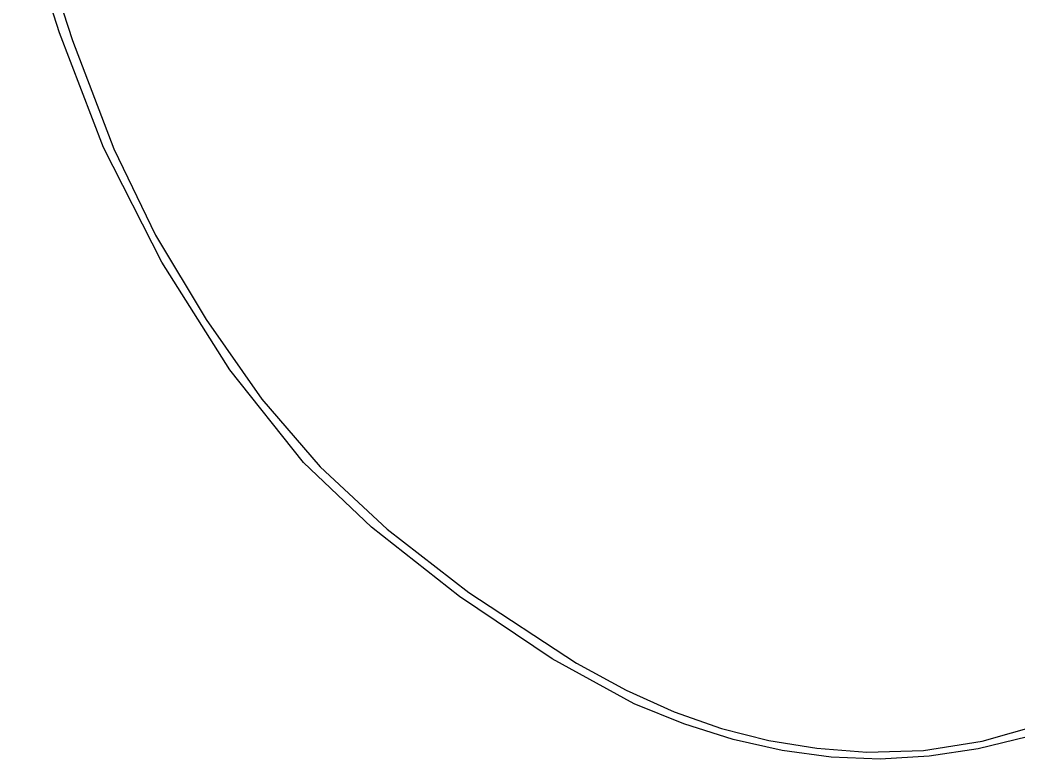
# Model space of a CAD drawing. Extents: x 924 to 1863, y 232 to 958.
# Drawn here: x 1736.18 to 1777.19, y 623.66 to 654.05 of the extents above; entities that cross this region are included whole.
import ezdxf

# ---------------------------------------------------------------- set-up
doc = ezdxf.new("R2010")
doc.units = 0

msp = doc.modelspace()

# ---------------------------------------------------------------- linework, layer by layer
at = {"layer": 'Layer 1'}
for p, q in [((1736.3101, 659.42052), (1738.342942, 653.209252)), ((1737.8045, 653.51724), (1736.1783, 658.62019)), ((1739.616327, 648.808859), (1737.8045, 653.51724)), ((1738.342942, 653.209252), (1740.037638, 648.74601)), ((1742.008138, 644.087566), (1739.616327, 648.808859)), ((1740.037638, 648.74601), (1741.747464, 645.199597)), ((1741.747464, 645.199597), (1743.8257, 641.73882)), ((1744.80418, 639.66326), (1742.008138, 644.087566)), ((1743.8257, 641.73882), (1746.119697, 638.457781)), ((1747.8287, 635.84584), (1744.80418, 639.66326)), ((1746.119697, 638.457781), (1748.512825, 635.669652)), ((1750.626519, 633.185942), (1747.8287, 635.84584)), ((1748.512825, 635.669652), (1751.260291, 633.108883)), ((1754.239775, 630.342111), (1750.626519, 633.185942)), ((1751.260291, 633.108883), (1754.6173, 630.50992)), ((1758.043194, 627.770892), (1754.239775, 630.342111)), ((1754.6173, 630.50992), (1759.043867, 627.595975)), ((1761.4115, 625.92883), (1758.043194, 627.770892)), ((1759.043867, 627.595975), (1761.086305, 626.491712)), ((1761.086305, 626.491712), (1763.061038, 625.604036)), ((1763.45099, 625.099586), (1761.4115, 625.92883)), ((1763.061038, 625.604036), (1765.002709, 624.919036)), ((1765.477742, 624.456623), (1763.45099, 625.099586)), ((1775.715664, 624.396658), (1778.195767, 625.10513)), ((1765.002709, 624.919036), (1766.945964, 624.422797)), ((1777.570988, 624.569266), (1775.545579, 624.072599)), ((1767.495332, 624.000986), (1765.477742, 624.456623)), ((1766.945964, 624.422797), (1768.925446, 624.101406)), ((1773.308951, 624.008569), (1775.715664, 624.396658)), ((1769.507336, 623.73372), (1767.495332, 624.000986)), ((1768.925446, 624.101406), (1770.9758, 623.94095)), ((1770.9758, 623.94095), (1773.308951, 624.008569)), ((1773.528884, 623.768482), (1771.517328, 623.655871)), ((1775.545579, 624.072599), (1773.528884, 623.768482)), ((1771.517328, 623.655871), (1769.507336, 623.73372))]:
    msp.add_line(p, q, dxfattribs=at)

doc.saveas('drawing.dxf')
